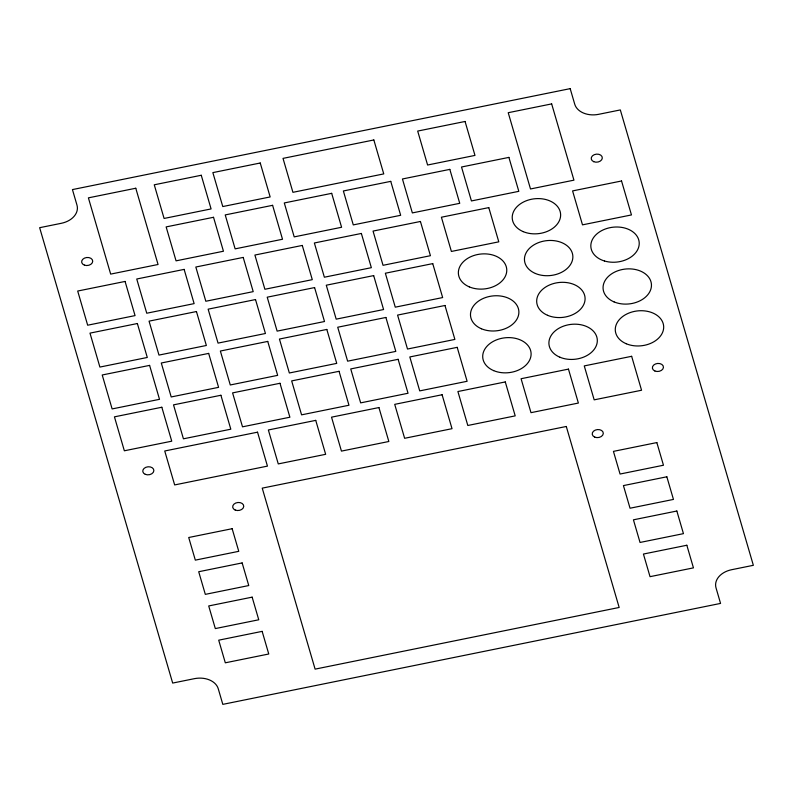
<?xml version="1.0" encoding="UTF-8"?>
<svg xmlns="http://www.w3.org/2000/svg" width="793" height="793" viewBox="0 0 793 793"><rect width="100%" height="100%" fill="white"/><g stroke="black" fill="none" stroke-linecap="round" stroke-linejoin="round"><path stroke-width="1.19" d="M570.187 88.638L72.441 189.586L76.98 205.139A20.221 14.621 -6.1 0 1 61.368 223.289L39.65 227.69L172.676 683.07L194.394 678.669A20.221 14.621 -6.1 0 1 218.273 688.8L222.813 704.362L720.559 603.414L716.02 587.861A20.221 14.621 -6.1 0 1 731.632 569.711L753.35 565.31L620.324 109.93L598.606 114.331A20.221 14.621 -6.1 0 1 574.727 104.2L570.187 88.638M135.781 188.238L88.4 197.853L110.673 274.11L158.055 264.495L135.781 188.238M260.243 163.001L212.861 172.616L222.774 206.557L270.155 196.942L260.243 163.001M373.84 139.964L283.012 158.382L292.924 192.322L383.753 173.905L373.84 139.964M465.065 121.468L417.683 131.073L427.596 165.013L474.977 155.408L465.065 121.468M551.66 103.903L508.224 112.705L530.507 188.962L573.944 180.16L551.66 103.903M201.253 175.263L154.258 184.799L164.092 218.452L211.087 208.926L201.253 175.263M213.525 217.292L166.143 226.907L176.056 260.847L223.448 251.232L213.525 217.292M272.604 205.318L225.222 214.923L235.134 248.863L282.516 239.258L272.604 205.318M331.682 193.333L284.291 202.949L294.203 236.889L341.595 227.274L331.682 193.333M390.751 181.359L343.369 190.964L353.281 224.905L400.663 215.299L390.751 181.359M449.829 169.375L402.438 178.98L412.36 212.921L459.742 203.315L449.829 169.375M508.898 157.391L461.516 167.006L471.429 200.946L518.81 191.331L508.898 157.391M125.076 281.436L77.694 291.041L87.666 325.209L135.058 315.604L125.076 281.436M184.135 269.392L136.743 279.007L146.745 313.225L194.126 303.62L184.135 269.392M243.203 257.418L195.821 267.023L205.823 301.251L253.205 291.636L243.203 257.418M302.282 245.433L254.9 255.049L264.892 289.267L312.283 279.661L302.282 245.433M361.36 233.449L314.365 242.985L324.367 277.213L371.352 267.677L361.36 233.449M420.429 221.475L373.047 231.08L383.039 265.308L430.43 255.703L420.429 221.475M488.785 207.607L441.404 217.223L451.395 251.45L498.787 241.835L488.785 207.607M621.543 180.982L572.586 190.915L582.498 224.855L631.466 214.933L621.543 180.982M137.367 323.524L89.986 333.129L99.898 367.07L147.29 357.465L137.367 323.524M196.446 311.54L149.054 321.145L158.977 355.086L206.358 345.48L196.446 311.54M255.515 299.556L208.133 309.171L218.045 343.111L265.437 333.496L255.515 299.556M314.593 287.581L267.211 297.187L277.124 331.127L324.506 321.522L314.593 287.581M373.672 275.597L326.28 285.212L336.192 319.153L383.584 309.538L373.672 275.597M432.74 263.613L385.358 273.228L395.271 307.169L442.653 297.563L432.74 263.613M149.599 365.385L102.218 374.99L112.13 408.93L159.512 399.325L149.599 365.385M208.668 353.4L161.286 363.006L171.199 396.956L218.59 387.341L208.668 353.4M267.747 341.416L220.365 351.031L230.277 384.972L277.659 375.357L267.747 341.416M326.825 329.442L279.433 339.047L289.346 372.988L336.738 363.382L326.825 329.442M385.894 317.458L337.719 327.231L347.631 361.172L395.806 351.398L385.894 317.458M444.972 305.483L397.58 315.089L407.503 349.029L454.885 339.424L444.972 305.483M161.831 407.245L114.44 416.85L124.352 450.791L171.744 441.186L161.831 407.245M220.9 395.261L173.518 404.866L183.431 438.816L230.813 429.201L220.9 395.261M279.979 383.277L232.587 392.892L242.509 426.832L289.891 417.217L279.979 383.277M339.047 371.302L291.665 380.908L301.578 414.848L348.97 405.243L339.047 371.302M398.126 359.318L350.734 368.933L360.656 402.874L408.038 393.259L398.126 359.318M457.194 347.344L409.812 356.949L419.725 390.89L467.117 381.284L457.194 347.344M257.537 432.175L164.736 450.989L174.658 484.929L267.449 466.115L257.537 432.175M315.743 420.369L268.351 429.975L278.264 463.915L325.655 454.31L315.743 420.369M378.925 407.552L331.533 417.168L341.446 451.108L388.838 441.493L378.925 407.552M442.097 394.745L394.716 404.351L404.628 438.291L452.02 428.686L442.097 394.745M505.28 381.929L457.898 391.534L467.811 425.484L515.202 415.869L505.28 381.929M568.462 369.112L521.08 378.727L530.993 412.667L578.375 403.052L568.462 369.112M631.644 356.305L584.263 365.91L594.175 399.85L641.557 390.245L631.644 356.305M566.291 426.475L262.235 488.141L315.108 669.133L619.164 607.468L566.291 426.475M232.151 528.703L188.714 537.505L195.326 560.136L238.762 551.323L232.151 528.703M656.842 442.573L613.435 451.376L620.057 474.036L663.463 465.233L656.842 442.573M242.143 562.921L198.706 571.733L205.318 594.363L248.754 585.551L242.143 562.921M666.844 476.791L623.427 485.594L630.038 508.224L673.455 499.421L666.844 476.791M252.144 597.149L208.708 605.951L215.319 628.581L258.756 619.779L252.144 597.149M676.845 511.019L633.429 519.821L640.04 542.452L683.447 533.649L676.845 511.019M262.146 631.367L218.709 640.179L225.311 662.809L268.758 653.997L262.146 631.367M686.837 545.247L643.43 554.049L650.032 576.67L693.449 567.867L686.837 545.247M604.484 260.996A24.276 17.545 -6.1 0 0 639.168 242.123A24.276 17.545 -6.1 0 0 601.431 230.763A24.276 17.545 -6.1 0 0 604.484 260.996M535.414 273.486A24.276 17.545 -6.1 0 0 572.833 257.834A24.276 17.545 -6.1 0 0 537.743 242.936A24.276 17.545 -6.1 0 0 535.414 273.486M523.182 231.625A24.276 17.545 -6.1 0 0 560.601 215.974A24.276 17.545 -6.1 0 0 525.511 201.075A24.276 17.545 -6.1 0 0 523.182 231.625M469.327 286.888A24.276 17.545 -6.1 0 0 506.737 271.236A24.276 17.545 -6.1 0 0 471.657 256.337A24.276 17.545 -6.1 0 0 469.327 286.888M614.05 301.895A24.276 17.545 -6.1 0 0 651.43 286.204A24.276 17.545 -6.1 0 0 616.3 271.355A24.276 17.545 -6.1 0 0 614.05 301.895M547.517 315.287A24.276 17.545 -6.1 0 0 585.046 299.804A24.276 17.545 -6.1 0 0 550.104 284.737A24.276 17.545 -6.1 0 0 547.517 315.287M493.662 370.628A24.276 17.545 -6.1 0 0 531.072 354.986A24.276 17.545 -6.1 0 0 495.982 340.088A24.276 17.545 -6.1 0 0 493.662 370.628M559.868 357.207A24.276 17.545 -6.1 0 0 597.288 341.555A24.276 17.545 -6.1 0 0 562.197 326.657A24.276 17.545 -6.1 0 0 559.868 357.207M626.242 343.746A24.276 17.545 -6.1 0 0 663.652 328.094A24.276 17.545 -6.1 0 0 628.571 313.195A24.276 17.545 -6.1 0 0 626.242 343.746M481.43 328.768A24.276 17.545 -6.1 0 0 518.85 313.126A24.276 17.545 -6.1 0 0 483.76 298.227A24.276 17.545 -6.1 0 0 481.43 328.768M594.72 437.112A5.561 4.024 -6.1 0 0 603.295 433.523A5.561 4.024 -6.1 0 0 595.246 430.113A5.561 4.024 -6.1 0 0 594.72 437.112M235.174 510.028A5.561 4.024 -6.1 0 0 243.748 506.44A5.561 4.024 -6.1 0 0 235.709 503.03A5.561 4.024 -6.1 0 0 235.174 510.028M593.729 161.683A5.561 4.024 -6.1 0 0 602.303 158.094A5.561 4.024 -6.1 0 0 594.264 154.675A5.561 4.024 -6.1 0 0 593.729 161.683M84.425 265.14A5.561 4.024 -6.1 0 0 92.722 261.194A5.561 4.024 -6.1 0 0 84.375 258.161A5.561 4.024 -6.1 0 0 84.425 265.14M145.278 474.333A5.561 4.024 -6.1 0 0 153.852 470.745A5.561 4.024 -6.1 0 0 145.813 467.325A5.561 4.024 -6.1 0 0 145.278 474.333M654.869 370.985A5.561 4.024 -6.1 0 0 663.444 367.397A5.561 4.024 -6.1 0 0 655.405 363.987A5.561 4.024 -6.1 0 0 654.869 370.985"/></g></svg>
